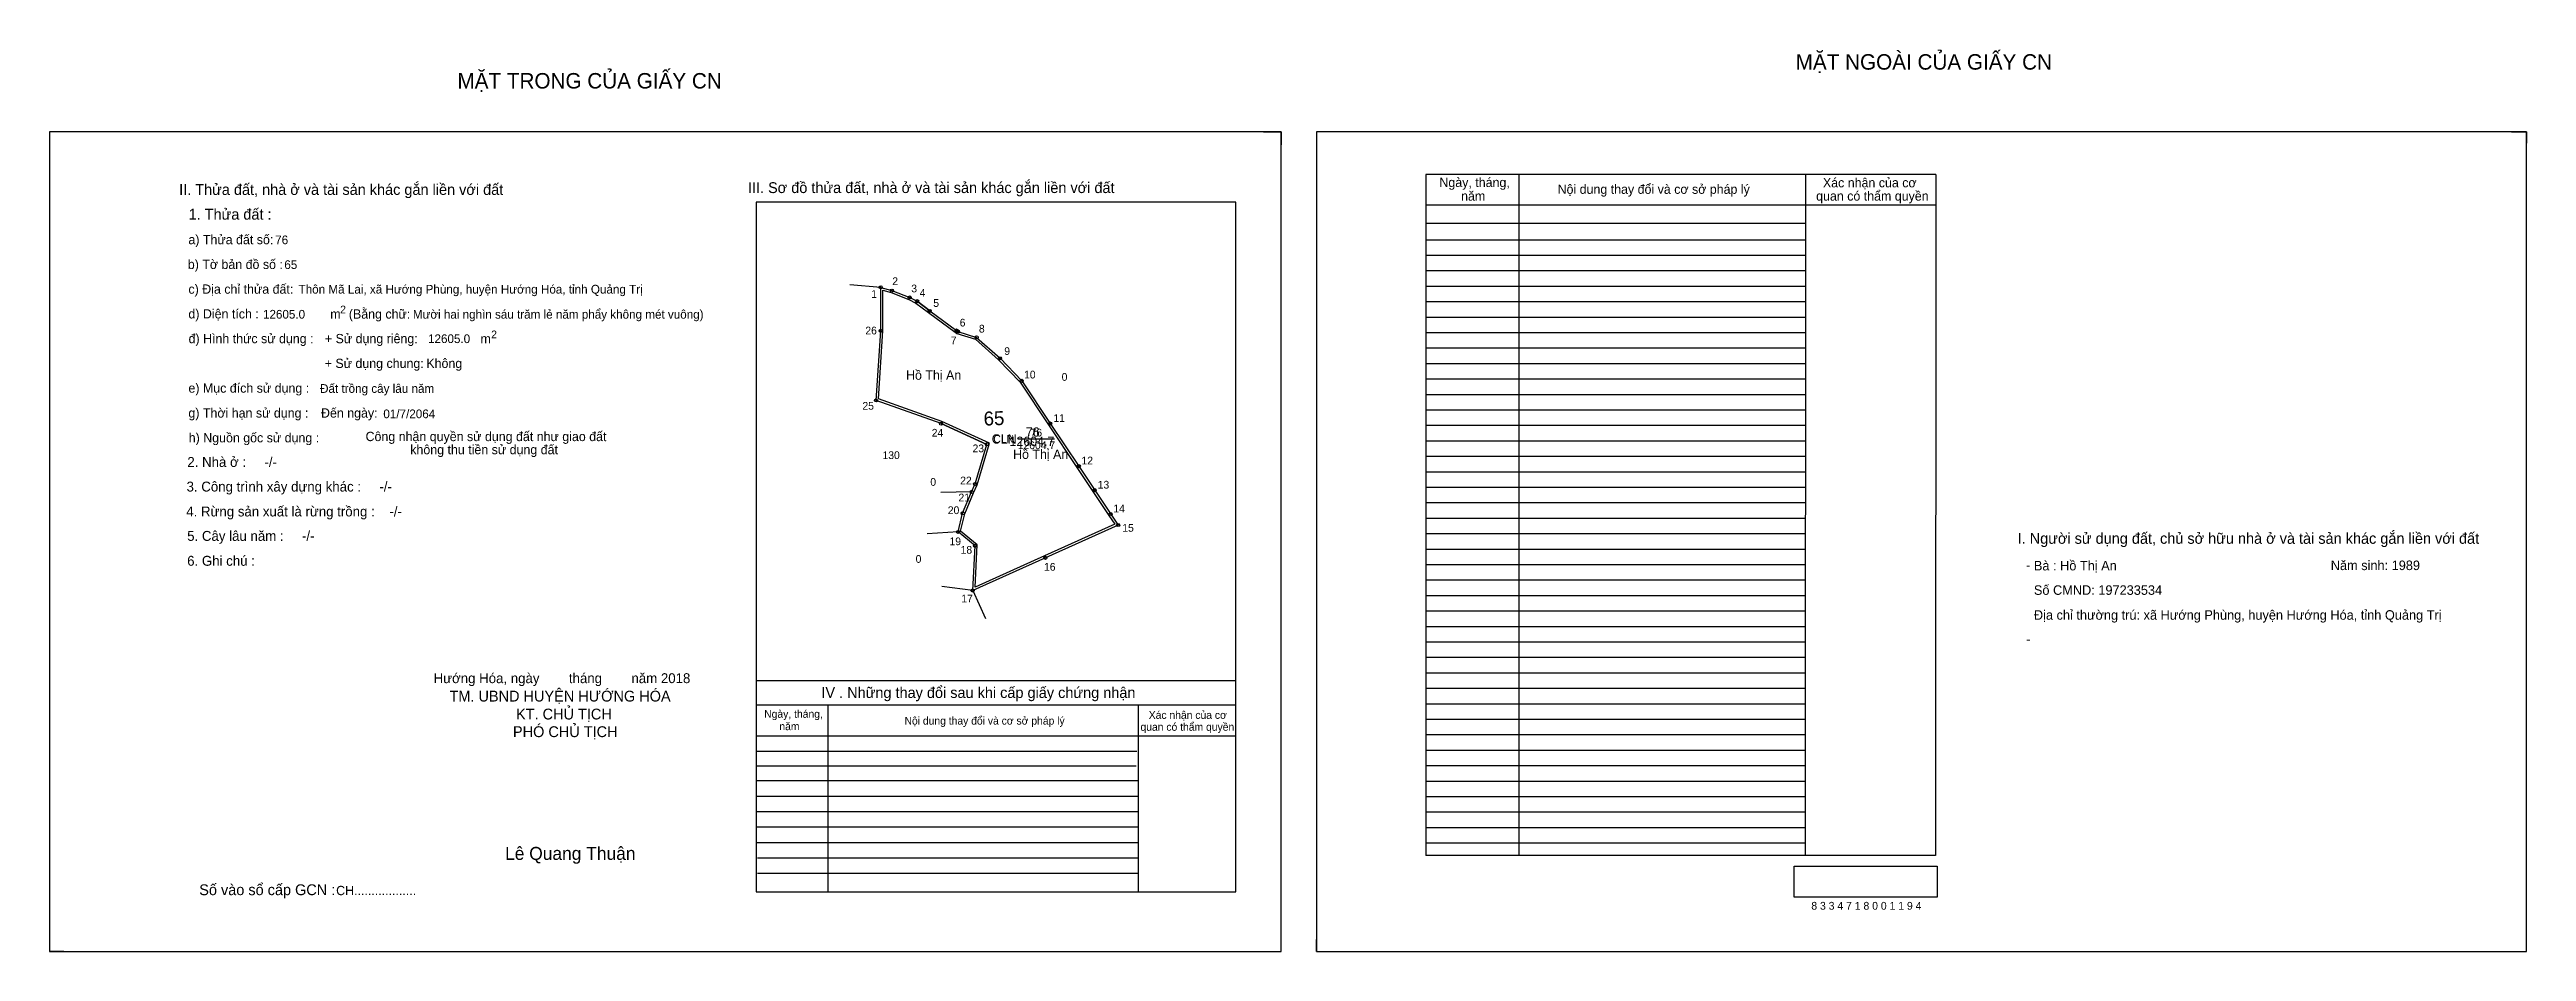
# Model space of a CAD drawing. Extents: x 531504 to 535015, y 1847419 to 1848091.
# Drawn here: x 533414 to 535015, y 1847508 to 1848091 of the extents above.
import ezdxf

# ---------------------------------------------------------------- set-up
doc = ezdxf.new("R2010")
doc.units = 0
for name, color, linetype in [('Default', 7, 'Continuous'), ('Level 10', 7, 'Continuous'), ('Level 11', 7, 'Continuous'), ('Level 13', 7, 'Continuous'), ('Level 2', 7, 'Continuous'), ('Level 27', 7, 'Continuous'), ('Level 3', 7, 'Continuous'), ('Level 36', 7, 'Continuous'), ('Level 4', 7, 'Continuous'), ('Level 5', 7, 'Continuous'), ('Level 55', 7, 'Continuous'), ('Level 6', 7, 'Continuous'), ('Level 7', 7, 'Continuous'), ('Level 8', 7, 'Continuous'), ('Level 9', 7, 'Continuous')]:
    doc.layers.add(name, color=color, linetype=linetype)

msp = doc.modelspace()

# ---------------------------------------------------------------- linework, layer by layer
at = {"layer": 'Level 10'}
for p, q in [((534198.5, 1848037.7), (534209.9, 1848037.7)), ((534209.9, 1848037.7), (534209.9, 1848029.3)), ((535005.3, 1848037.7), (535014.9, 1848037.7)), ((535014.9, 1848037.7), (535014.9, 1848030.3)), ((533982.7, 1847921.9), (533974.6, 1847928.2)), ((533990, 1847849), (534019.7, 1847835.6)), ((533413.7, 1847515.5), (533413.7, 1847507.7)), ((534232.7, 1847507.7), (534232.7, 1847515.5)), ((533422.9, 1847507.7), (533413.7, 1847507.7)), ((534232.7, 1847507.7), (534239.7, 1847507.7))]:
    msp.add_line(p, q, dxfattribs=at)
for points in [[(533413.7, 1847507.7), (534209.9, 1847507.7), (534209.9, 1848037.7), (533413.7, 1848037.7)], [(534232.7, 1847507.7), (535014.9, 1847507.7), (535014.9, 1848037.7), (534232.7, 1848037.7)], [(533951, 1847909), (533951, 1847937.1), (533958.2, 1847935), (533969.8, 1847930.6), (533974.6, 1847928.2), (533982.7, 1847921.9), (534000, 1847909.2), (534000.9, 1847908.5), (534013, 1847904.8), (534028.2, 1847891.3), (534042.2, 1847876.7), (534060.6, 1847849.1), (534079.1, 1847821.5), (534089.4, 1847806), (534099.7, 1847790.5), (534104.5, 1847783.4), (534057.5, 1847762.2), (534010.5, 1847741.1), (534012, 1847770), (534001, 1847779), (534004, 1847791), (534009.8, 1847804.8), (534012, 1847810), (534019.7, 1847835.6), (533990, 1847849), (533948, 1847864)], [(533952.4, 1847909), (533952.4, 1847935.2), (533957.7, 1847933.7), (533969.2, 1847929.3), (533973.8, 1847927), (533981.9, 1847920.8), (533999.2, 1847908.1), (534000.2, 1847907.3), (534012.3, 1847903.6), (534027.2, 1847890.3), (534041.1, 1847875.8), (534059.5, 1847848.3), (534077.9, 1847820.7), (534088.2, 1847805.2), (534098.5, 1847789.7), (534102.4, 1847783.9), (534056.9, 1847763.5), (534012, 1847743.3), (534013.4, 1847770.6), (534002.6, 1847779.5), (534005.3, 1847790.6), (534011.1, 1847804.3), (534013.3, 1847809.5), (534021.3, 1847836.4), (533990.5, 1847850.3), (533949.5, 1847865)]]:
    msp.add_lwpolyline(points, close=True, dxfattribs=at)
at = {"layer": 'Level 11'}
for centre in [(533951, 1847937.1), (533958.2, 1847935), (533969.8, 1847930.6), (533974.6, 1847928.2), (533982.7, 1847921.9), (533951, 1847909), (533951, 1847909), (534000, 1847909.2), (534000.9, 1847908.5), (534013, 1847904.8), (534028.2, 1847891.3), (533948, 1847864), (534042.2, 1847876.7), (533990, 1847849), (534060.6, 1847849.1), (534019.7, 1847835.6), (534079.1, 1847821.5), (534009.8, 1847804.8), (534012, 1847810), (534089.4, 1847806), (534004, 1847791), (534099.7, 1847790.5), (534001, 1847779), (534012, 1847770), (534104.5, 1847783.4), (534057.5, 1847762.2), (534010.5, 1847741.1)]:
    msp.add_circle(centre, 1, dxfattribs=at)
at = {"layer": 'Level 13'}
msp.add_line((534040.4, 1847839.1), (534058.2, 1847839.1), dxfattribs=at)
at = {"layer": 'Level 27'}
for p, q in [((533951, 1847937.1), (533931.1, 1847938.8)), ((534009.8, 1847804.8), (533989.8, 1847804.4)), ((534001, 1847779), (533981, 1847777.8)), ((534010.5, 1847741.1), (533990.6, 1847743.7)), ((534010.5, 1847741.1), (534018.7, 1847722.9))]:
    msp.add_line(p, q, dxfattribs=at)
at = {"layer": 'Level 6'}
msp.add_lwpolyline([(534541.6, 1847562.8), (534634, 1847562.8), (534634, 1847542.9), (534541.6, 1847542.9)], close=True, dxfattribs=at)
at = {"layer": 'Level 7'}
for p, q in [((534548.7, 1847967.7), (534303.5, 1847967.7)), ((534548.7, 1847957.7), (534303.5, 1847957.7)), ((534548.7, 1847947.7), (534303.5, 1847947.7)), ((534548.7, 1847937.7), (534303.5, 1847937.7)), ((534548.7, 1847927.7), (534303.5, 1847927.7)), ((534548.7, 1847917.7), (534303.5, 1847917.7)), ((534548.7, 1847907.7), (534303.5, 1847907.7)), ((534548.7, 1847897.7), (534303.5, 1847897.7)), ((534548.7, 1847887.7), (534303.5, 1847887.7)), ((534548.7, 1847877.7), (534303.5, 1847877.7)), ((534548.7, 1847867.7), (534303.5, 1847867.7)), ((534548.7, 1847857.7), (534303.5, 1847857.7)), ((534548.7, 1847847.7), (534303.5, 1847847.7)), ((534548.7, 1847837.7), (534303.5, 1847837.7)), ((534548.7, 1847827.7), (534303.5, 1847827.7)), ((534548.7, 1847817.7), (534303.5, 1847817.7)), ((534548.7, 1847807.7), (534303.5, 1847807.7)), ((534548.7, 1847797.7), (534303.5, 1847797.7)), ((534548.7, 1847787.7), (534303.5, 1847787.7)), ((534548.7, 1847777.7), (534303.5, 1847777.7)), ((534548.7, 1847767.7), (534303.5, 1847767.7)), ((534548.7, 1847757.7), (534303.5, 1847757.7)), ((534548.7, 1847747.7), (534303.5, 1847747.7)), ((534548.7, 1847737.7), (534303.5, 1847737.7)), ((534548.7, 1847727.7), (534303.5, 1847727.7)), ((534548.7, 1847717.7), (534303.5, 1847717.7)), ((534548.7, 1847707.7), (534303.5, 1847707.7)), ((534548.7, 1847697.7), (534303.5, 1847697.7)), ((534548.7, 1847687.7), (534303.5, 1847687.7)), ((534548.7, 1847677.7), (534303.5, 1847677.7)), ((534548.7, 1847667.7), (534303.5, 1847667.7)), ((534548.7, 1847657.7), (534303.5, 1847657.7)), ((534548.7, 1847647.7), (534303.5, 1847647.7)), ((534116.6, 1847637), (533870.5, 1847637)), ((534116.2, 1847627.5), (533870.5, 1847627.5)), ((534548.7, 1847637.7), (534303.5, 1847637.7)), ((534548.7, 1847627.7), (534303.5, 1847627.7)), ((534117.5, 1847618), (533870.5, 1847618)), ((534548.7, 1847617.7), (534303.5, 1847617.7)), ((534117.5, 1847608), (533870.5, 1847608)), ((534117.5, 1847598), (533870.5, 1847598)), ((534548.7, 1847607.7), (534303.5, 1847607.7)), ((534548.7, 1847597.7), (534303.5, 1847597.7)), ((534117.5, 1847588), (533870.5, 1847588)), ((534117.5, 1847578), (533870.5, 1847578)), ((534548.7, 1847587.7), (534303.5, 1847587.7)), ((534548.7, 1847577.7), (534303.5, 1847577.7)), ((534117.5, 1847568), (533871.3, 1847568)), ((534117.5, 1847558), (533871.3, 1847558))]:
    msp.add_line(p, q, dxfattribs=at)
at = {"layer": 'Level 8'}
for p, q in [((534633.1, 1848010.2), (534303.5, 1848010.2)), ((534303.5, 1848010.2), (534303.5, 1847569.7)), ((534363.5, 1848010.2), (534363.5, 1847569.7)), ((534548.8, 1848010), (534548.7, 1847569.7)), ((534633.1, 1848010.2), (534632.9, 1847569.7)), ((534180.5, 1847992.3), (533870.5, 1847992.3)), ((533870.5, 1847992.3), (533870.5, 1847546.3)), ((534180.5, 1847546.3), (534180.5, 1847992.3)), ((534633.1, 1847990.2), (534303.5, 1847990.2)), ((534548.7, 1847978.4), (534303.5, 1847978.4)), ((534180.5, 1847682.7), (533870.5, 1847682.7)), ((534180.5, 1847667), (533870.5, 1847667)), ((533916.8, 1847667), (533916.8, 1847546.3)), ((534117.5, 1847667), (534117.5, 1847546.3)), ((534180.5, 1847647), (533870.5, 1847647)), ((534632.9, 1847569.7), (534303.5, 1847569.7)), ((533870.5, 1847546.3), (534180.5, 1847546.3))]:
    msp.add_line(p, q, dxfattribs=at)
at = {"layer": 'Level 9'}
msp.add_line((534039.6, 1847839.1), (534063.3, 1847839.1), dxfattribs=at)

# ---------------------------------------------------------------- texts
at = {"layer": 'Default'}
for s, p in [('e) Mục đích sử dụng :', (533503.5, 1847869)), ('g) Thời hạn sử dụng :', (533503.5, 1847852.9)), ('Đến ngày:', (533589.2, 1847852.9)), ('h) Nguồn gốc sử dụng :', (533503.7, 1847836.9)), ('Công nhận quyền sử dụng đất như giao đất', (533618, 1847837.7)), ('không thu tiền sử dụng đất', (533646.9, 1847829.2))]:
    msp.add_text(s, height=6, dxfattribs=at).set_placement(p)
at = {"layer": 'Level 13'}
for s, p in [('CLN', (534023.8, 1847836.6)), ('12604.7', (534039.6, 1847832.5)), ('76', (534047.9, 1847840.7))]:
    msp.add_text(s, height=5, dxfattribs=at).set_placement(p)
at = {"layer": 'Level 2'}
for p in [(533967.4, 1847877.4), (534036.6, 1847826.2)]:
    msp.add_text('Hồ Thị An', height=6, dxfattribs=at).set_placement(p)
at = {"layer": 'Level 3'}
msp.add_text('CLN', height=6, dxfattribs=at).set_placement((534022.8, 1847836.1))
at = {"layer": 'Level 36'}
for s, p in [('0', (534068, 1847876.7)), ('130', (533952.2, 1847826.1)), ('0', (533983.1, 1847808.8)), ('0', (533973.6, 1847759))]:
    msp.add_text(s, height=5, dxfattribs=at).set_placement(p)
at = {"layer": 'Level 4'}
msp.add_text('76', height=6, dxfattribs=at).set_placement((534044.8, 1847840.6))
at = {"layer": 'Level 5'}
msp.add_text('12604.7', height=6, dxfattribs=at).set_placement((534034.3, 1847834.6))
at = {"layer": 'Level 55'}
for s, height, p in [('130', 0.22, (533950.8, 1847936.9)), ('1', 0.8, (533950.8, 1847937.1)), ('0', 0.22, (533950.9, 1847936.9)), ('0', 0.22, (533950.9, 1847936.9)), ('2', 0.8, (533957.9, 1847935)), ('0', 0.22, (533958.1, 1847934.8)), ('0', 0.22, (533958.1, 1847934.8)), ('3', 0.8, (533969.5, 1847930.6)), ('0', 0.22, (533969.7, 1847930.4)), ('0', 0.22, (533969.7, 1847930.4)), ('4', 0.8, (533974.3, 1847928.2)), ('0', 0.22, (533974.5, 1847927.9)), ('0', 0.22, (533974.5, 1847927.9)), ('5', 0.8, (533982.5, 1847921.9)), ('0', 0.22, (533982.7, 1847921.7)), ('0', 0.22, (533982.7, 1847921.7)), ('26', 0.8, (533950.4, 1847909)), ('130', 0.22, (533950.8, 1847908.8)), ('6', 0.8, (533999.7, 1847909.2)), ('0', 0.22, (533999.9, 1847909)), ('0', 0.22, (533999.9, 1847909)), ('7', 0.8, (534000.6, 1847908.5)), ('0', 0.22, (534000.8, 1847908.3)), ('0', 0.22, (534000.8, 1847908.3)), ('8', 0.8, (534012.7, 1847904.8)), ('0', 0.22, (534012.9, 1847904.6)), ('0', 0.22, (534012.9, 1847904.6)), ('9', 0.8, (534027.9, 1847891.3)), ('0', 0.22, (534028.1, 1847891.1)), ('0', 0.22, (534028.1, 1847891.1)), ('10', 0.8, (534041.7, 1847876.7)), ('0', 0.22, (534042.2, 1847876.4)), ('0', 0.22, (534042.2, 1847876.4)), ('25', 0.8, (533947.4, 1847864)), ('130', 0.22, (533947.8, 1847863.8)), ('24', 0.8, (533989.4, 1847849)), ('130', 0.22, (533989.8, 1847848.8)), ('11', 0.8, (534060.1, 1847849.1)), ('0', 0.22, (534060.6, 1847848.9)), ('0', 0.22, (534060.6, 1847848.9)), ('23', 0.8, (534019.1, 1847835.6)), ('130', 0.22, (534019.4, 1847835.4)), ('12', 0.8, (534078.5, 1847821.5)), ('0', 0.22, (534079, 1847821.3)), ('0', 0.22, (534079, 1847821.3)), ('21', 0.8, (534009.3, 1847804.8)), ('130', 0.22, (534009.6, 1847804.6)), ('0', 0.22, (534009.7, 1847804.6)), ('22', 0.8, (534011.4, 1847810)), ('130', 0.22, (534011.8, 1847809.8)), ('13', 0.8, (534088.8, 1847806)), ('0', 0.22, (534089.3, 1847805.8)), ('0', 0.22, (534089.3, 1847805.8)), ('20', 0.8, (534003.4, 1847791)), ('0', 0.22, (534003.9, 1847790.8)), ('14', 0.8, (534099.1, 1847790.5)), ('0', 0.22, (534099.6, 1847790.3)), ('0', 0.22, (534099.6, 1847790.3)), ('19', 0.8, (534000.4, 1847779)), ('0', 0.22, (534000.9, 1847778.8)), ('0', 0.22, (534000.9, 1847778.8)), ('0', 0.22, (534000.9, 1847778.8)), ('18', 0.8, (534011.4, 1847770)), ('0', 0.22, (534011.9, 1847769.8)), ('0', 0.22, (534011.9, 1847769.8)), ('15', 0.8, (534103.9, 1847783.4)), ('0', 0.22, (534104.4, 1847783.1)), ('0', 0.22, (534104.4, 1847783.1)), ('16', 0.8, (534056.9, 1847762.2)), ('0', 0.22, (534057.4, 1847762)), ('0', 0.22, (534057.4, 1847762)), ('17', 0.8, (534009.9, 1847741.1)), ('0', 0.22, (534010.4, 1847740.8)), ('0', 0.22, (534010.4, 1847740.8)), ('0', 0.22, (534010.4, 1847740.8)), ('0', 0.22, (534010.4, 1847740.8))]:
    msp.add_text(s, height=height, dxfattribs=at).set_placement(p)
at = {"layer": 'Level 6'}
for s, height, p in [('76', 5.63, (533559.6, 1847965)), ('65', 5.63, (533565.5, 1847949)), ('Thôn Mã Lai, xã Hướng Phùng, huyện Hướng Hóa, tỉnh Quảng Trị', 5.64, (533574.7, 1847933.1)), ('12605.0', 5.63, (533551.7, 1847916.9)), ('Mười hai nghìn sáu trăm lẻ năm phẩy không mét vuông)', 5.632, (533648.6, 1847916.9)), ('12605.0', 5.63, (533658.4, 1847901.1)), ('Đất trồng cây lâu năm', 5.64, (533588.6, 1847868.9)), ('01/7/2064', 5.64, (533629.5, 1847852.5)), ('Bà : Hồ Thị An', 6.16, (534696.5, 1847754.1)), ('Năm sinh: 1989', 6.16, (534888.4, 1847754.3)), ('Số CMND: 197233534', 6.16, (534696.5, 1847738.3)), ('Địa chỉ thường trú: xã Hướng Phùng, huyện Hướng Hóa, tỉnh Quảng Trị', 6.16, (534696.5, 1847722.2)), ('8 3 3 4 7 1 8 0 0 1 1 9 4', 5.04, (534552.6, 1847534.7))]:
    msp.add_text(s, height=height, dxfattribs=at).set_placement(p)
at = {"layer": 'Level 7'}
for s, height, p in [('MẶT NGOÀI CỦA GIẤY CN', 10, (534542.5, 1848077.9)), ('MẶT TRONG CỦA GIẤY CN', 10, (533677.4, 1848065.7)), ('II. Thửa đất, nhà ở và tài sản khác gắn liền với đất', 7, (533497.5, 1847996.9)), ('III. Sơ đồ thửa đất, nhà ở và tài sản khác gắn liền với đất', 7, (533865.2, 1847998.1)), ('Ngày, tháng,', 6, (534312.2, 1848002)), ('năm', 6, (534326.2, 1847993.2)), ('Nội dung thay đổi và cơ sở pháp lý', 6, (534388.6, 1847997.6)), (' quan có thẩm quyền', 6, (534553.5, 1847993.2)), ('Xác nhận của cơ', 6, (534560.1, 1848001.8)), ('1. Thửa đất :', 7, (533503.6, 1847980.9)), ('a) Thửa đất số:', 6, (533503.5, 1847965)), ('b) Tờ bản đồ số :', 6, (533503.1, 1847949)), ('c) Địa chỉ thửa đất:', 6, (533503.5, 1847933)), ('d) Diện tích :', 6, (533503.5, 1847917)), ('m', 6, (533595.2, 1847916.9)), ('2', 5, (533601.6, 1847920.3)), ('(Bằng chữ:', 6, (533607.2, 1847916.9)), ('đ) Hình thức sử dụng :', 6, (533503.6, 1847901)), ('+ Sử dụng riêng:', 6, (533591.7, 1847901)), ('m', 6, (533692.3, 1847900.9)), ('2', 5, (533699.2, 1847904.2)), ('+ Sử dụng chung:', 6, (533591.6, 1847885)), ('Không', 6, (533657.3, 1847885)), ('2. Nhà ở :     -/-', 6.4, (533502.8, 1847821)), ('3. Công trình xây dựng khác :     -/-', 6.4, (533502.3, 1847805.1)), ('4. Rừng sản xuất là rừng trồng :    -/-', 6.4, (533502.1, 1847789)), ('5. Cây lâu năm :     -/-', 6.4, (533502.7, 1847773.2)), ('I. Người sử dụng đất, chủ sở hữu nhà ở và tài sản khác gắn liền với đất', 7, (534686, 1847771.3)), ('6. Ghi chú :', 6.4, (533502.7, 1847757.1)), ('-', 6.4, (534691.4, 1847754.3)), ('-', 6.4, (534691.5, 1847706.5)), ('Hướng Hóa, ngày        tháng        năm 2018', 6.4, (533662, 1847681.2)), ('TM. UBND HUYỆN HƯỚNG HÓA', 7, (533672.3, 1847669.3)), ('IV . Những thay đổi sau khi cấp giấy chứng nhận', 7, (533912.7, 1847671.6)), ('KT. CHỦ TỊCH', 7, (533715.3, 1847657.7)), ('Ngày, tháng,', 5, (533875.7, 1847658.8)), ('Nội dung thay đổi và cơ sở pháp lý', 5, (533966.4, 1847654.4)), ('Xác nhận của cơ', 5, (534124.3, 1847658.1)), ('PHÓ CHỦ TỊCH', 7, (533713.3, 1847646.3)), ('năm', 5, (533885.5, 1847650.8)), (' quan có thẩm quyền', 5, (534117.1, 1847650.4)), ('Lê Quang Thuận', 8.4, (533708.2, 1847566.9)), ('Số vào sổ cấp GCN :', 7, (533510.5, 1847544.1)), ('CH..................', 6, (533599, 1847544.1))]:
    msp.add_text(s, height=height, dxfattribs=at).set_placement(p)
msp.add_text('65', height=9, rotation=2, dxfattribs=at).set_placement((534017.7, 1847847.7))
at = {"layer": 'Level 9'}
for s, p in [('1', (533944.9, 1847930.3)), ('2', (533958.5, 1847938.6)), ('3', (533970.8, 1847933.9)), ('4', (533976.2, 1847931.1)), ('5', (533985, 1847924.5)), ('6', (534002.1, 1847911.8)), ('8', (534014.5, 1847907.9)), ('26', (533941.1, 1847906.7)), ('7', (533996.3, 1847900.3)), ('9', (534030.9, 1847893.4)), ('10', (534043.7, 1847878.2)), ('25', (533939.2, 1847858)), ('11', (534062.7, 1847850.1)), ('24', (533984, 1847840.6)), ('23', (534010.4, 1847830.5)), ('12', (534080.8, 1847822.6)), ('21', (534001.3, 1847798.7)), ('22', (534002.4, 1847809.7)), ('13', (534091.3, 1847807)), ('20', (533994.4, 1847790.5)), ('14', (534101.4, 1847791.6)), ('19', (533995.5, 1847770.4)), ('18', (534002.7, 1847764.9)), ('15', (534107.2, 1847779.1)), ('16', (534056.6, 1847753.9)), ('17', (534003.1, 1847733.4))]:
    msp.add_text(s, height=5, dxfattribs=at).set_placement(p)

doc.saveas('drawing.dxf')
